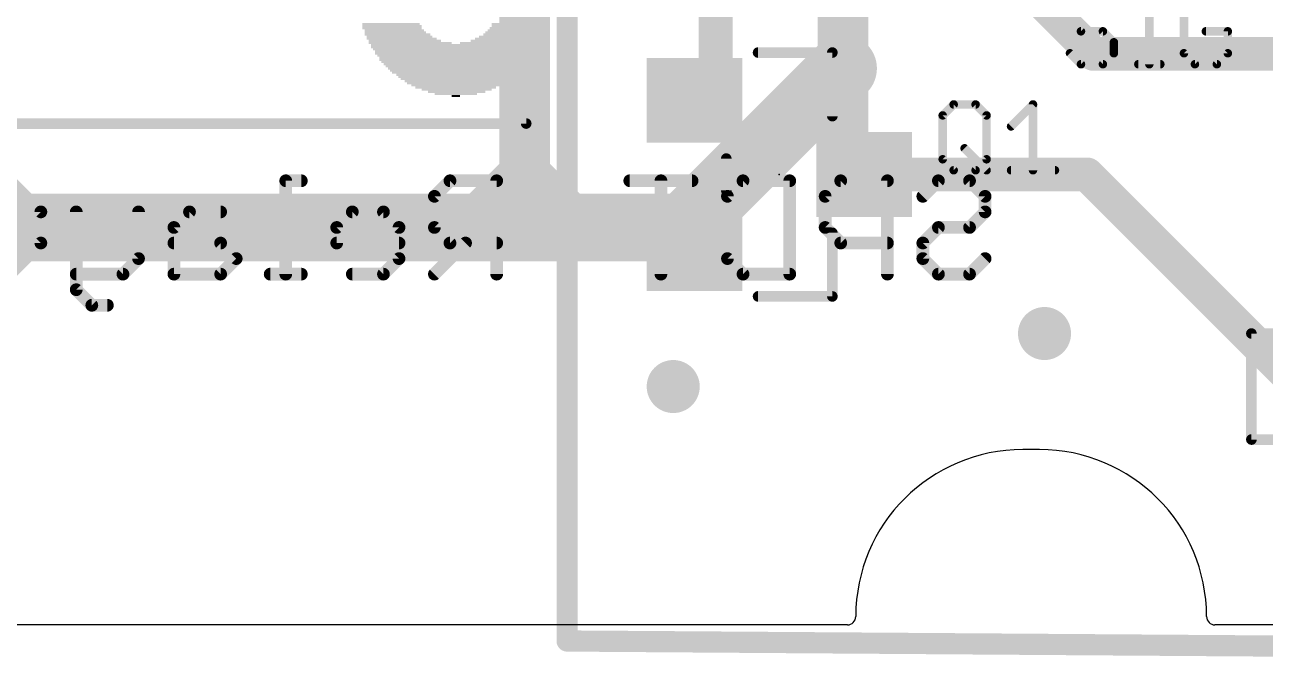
# Model space of a CAD drawing. Extents: x -22.1 to 22.4, y -22.1 to 22.1.
# Drawn here: x -2.05 to 12.8, y -20.45 to -12.81 of the extents above; entities that cross this region are included whole.
import ezdxf

# ---------------------------------------------------------------- set-up
doc = ezdxf.new("R2010")
doc.units = 0
for name, color, linetype in [('1', 12, 'CONTINUOUS'), ('16', 132, 'CONTINUOUS'), ('18', 122, 'CONTINUOUS'), ('20', 40, 'CONTINUOUS'), ('21', 251, 'CONTINUOUS'), ('22', 140, 'CONTINUOUS'), ('23', 53, 'CONTINUOUS'), ('25', 251, 'CONTINUOUS')]:
    doc.layers.add(name, color=color, linetype=linetype)

# ---------------------------------------------------------------- blocks, each defined once
blk = doc.blocks.new('RECT')
blk.add_solid([(-0.5, -0.5), (0.5, -0.5), (-0.5, 0.5), (0.5, 0.5)])
blk = doc.blocks.new('ROUNDV')
at = {"const_width": 0.5}
blk.add_lwpolyline([(0, -0.25, 1), (0, 0.25, 1), (0, -0.25)], format="xyb", dxfattribs=at)

msp = doc.modelspace()

# ---------------------------------------------------------------- linework, layer by layer
at = {"layer": '1'}
for points, const_width in [([(4.445, -3.683), (4.445, -20.193)], 0.254), ([(10.747, -13.16), (7.747, -10.16)], 0.4064), ([(6.223, -12.065), (6.223, -13.462)], 0.4064), ([(7.747, -12.065), (7.747, -13.335)], 0.6096), ([(7.747, -13.335), (7.747, -14.605)], 0.6096), ([(15.24, -13.16), (10.747, -13.16)], 0.4064), ([(6.223, -13.462), (5.969, -13.716)], 0.4064), ([(7.747, -14.605), (7.874, -14.478)], 0.6096), ([(7.747, -14.351), (7.874, -14.478)], 0.4064), ([(7.874, -14.478), (8.001, -14.605)], 0.4064), ([(8.001, -14.605), (10.668, -14.605)], 0.4064), ([(10.668, -14.605), (13.208, -17.145)], 0.4064), ([(4.445, -20.193), (22.225, -20.32)], 0.254)]:
    msp.add_lwpolyline(points, dxfattribs=dict(at, const_width=const_width))
for points, const_width in [([(7.8994, -13.335, 1), (7.5946, -13.335)], 0.3048), ([(10.747, -13.0584, 1), (10.747, -13.2616)], 0.2032), ([(10.6752, -13.2318, 1), (10.8188, -13.0882)], 0.2032), ([(7.5946, -13.335, 1), (7.8994, -13.335)], 0.3048), ([(6.1214, -13.462, 1), (6.3246, -13.462)], 0.2032), ([(6.2948, -13.5338, 1), (6.1512, -13.3902)], 0.2032), ([(5.8972, -13.6442, 1), (6.0408, -13.7878)], 0.2032), ([(7.8188, -14.2792, 1), (7.6752, -14.4228)], 0.2032), ([(7.9818, -14.5858, 1), (7.7662, -14.3702)], 0.3048), ([(7.6392, -14.4972, 1), (7.8548, -14.7128)], 0.3048), ([(7.9458, -14.4062, 1), (7.8022, -14.5498)], 0.2032), ([(7.8022, -14.5498, 1), (7.9458, -14.4062)], 0.2032), ([(8.001, -14.5034, 1), (8.001, -14.7066)], 0.2032), ([(10.7398, -14.5332, 1), (10.5962, -14.6768)], 0.2032), ([(10.668, -14.7066, 1), (10.668, -14.5034)], 0.2032), ([(7.5946, -14.605, 1), (7.8994, -14.605)], 0.3048), ([(7.9292, -14.6768, 1), (8.0728, -14.5332)], 0.2032), ([(4.4455, -20.1295, 1), (4.4445, -20.2565)], 0.127), ([(4.3815, -20.193, 1), (4.5085, -20.193)], 0.127)]:
    msp.add_lwpolyline(points, format="xyb", dxfattribs=dict(at, const_width=const_width))
at = {"layer": '16'}
for points, const_width in [([(4.445, -3.683), (4.445, -20.193)], 0.254), ([(3.937, -6.35), (3.937, -14.351)], 0.6096), ([(7.747, -13.335), (5.842, -15.24)], 0.8128), ([(3.937, -14.351), (3.937, -14.605)], 0.6096), ([(3.937, -14.605), (3.302, -15.24)], 0.6096), ([(3.937, -14.605), (3.937, -15.24)], 0.6096), ([(3.937, -14.605), (4.572, -15.24)], 0.6096), ([(3.302, -15.24), (-6.985, -15.24)], 0.8128), ([(3.937, -15.24), (3.302, -15.24)], 0.8128), ([(4.572, -15.24), (3.937, -15.24)], 0.8128), ([(5.842, -15.24), (4.572, -15.24)], 0.8128), ([(4.445, -20.193), (22.225, -20.32)], 0.254)]:
    msp.add_lwpolyline(points, dxfattribs=dict(at, const_width=const_width))
for points, const_width in [([(7.8907, -13.4787, 1), (7.6033, -13.1913)], 0.4064), ([(4.0894, -14.351, 1), (3.7846, -14.351)], 0.3048), ([(3.7846, -14.351, 1), (4.0894, -14.351)], 0.3048), ([(4.0448, -14.4972, 1), (3.8292, -14.7128)], 0.3048), ([(4.0894, -14.605, 1), (3.7846, -14.605)], 0.3048), ([(4.0448, -14.7128, 1), (3.8292, -14.4972)], 0.3048), ([(3.7846, -14.605, 1), (4.0894, -14.605)], 0.3048), ([(3.302, -15.0368, 1), (3.302, -15.4432)], 0.4064), ([(3.302, -15.4432, 1), (3.302, -15.0368)], 0.4064), ([(3.937, -15.0368, 1), (3.937, -15.4432)], 0.4064), ([(3.937, -15.4432, 1), (3.937, -15.0368)], 0.4064), ([(4.572, -15.0368, 1), (4.572, -15.4432)], 0.4064), ([(4.572, -15.4432, 1), (4.572, -15.0368)], 0.4064), ([(5.842, -15.4432, 1), (5.842, -15.0368)], 0.4064), ([(3.1942, -15.1322, 1), (3.4098, -15.3478)], 0.3048), ([(4.4642, -15.3478, 1), (4.6798, -15.1322)], 0.3048), ([(5.6983, -15.0963, 1), (5.9857, -15.3837)], 0.4064), ([(3.7846, -15.24, 1), (4.0894, -15.24)], 0.3048), ([(4.4455, -20.1295, 1), (4.4445, -20.2565)], 0.127), ([(4.3815, -20.193, 1), (4.5085, -20.193)], 0.127)]:
    msp.add_lwpolyline(points, format="xyb", dxfattribs=dict(at, const_width=const_width))
at = {"layer": '20'}
for p, q in [((10.1, -17.9), (9.9, -17.9)), ((7.8, -20), (-7.8, -20)), ((19.2, -20), (12.2, -20))]:
    msp.add_line(p, q, dxfattribs=at)
for centre, radius, start, end in [((9.9, -19.9), 2, 90, 180), ((10.1, -19.9), 2, 0, 90), ((7.8, -19.9), 0.1, 270, 0), ((12.2, -19.9), 0.1, 180, 270)]:
    msp.add_arc(centre, radius, start, end, dxfattribs=at)
at = {"layer": '21'}
for points, const_width in [([(3.955, 5.205), (3.955, -13.995)], 0.127), ([(11.4147, -13.2842), (11.4147, -12.4961)], 0.1016), ([(11.8291, -12.6275), (11.8291, -13.1529)], 0.1016), ([(10.4648, -12.7588), (10.5961, -12.8902)], 0.1016), ([(10.5961, -12.8902), (10.8588, -12.8902)], 0.1016), ([(10.8588, -12.8902), (10.9902, -13.0215)], 0.1016), ([(12.3545, -12.8902), (12.0918, -12.8902)], 0.1016), ([(12.3545, -13.1529), (12.3545, -12.8902)], 0.1016), ([(10.9902, -13.0215), (10.9902, -13.1529)], 0.1016), ([(7.62, -13.1445), (6.731, -13.1445)], 0.127), ([(7.62, -13.9065), (7.62, -13.1445)], 0.127), ([(10.5961, -13.2842), (10.4648, -13.1529)], 0.1016), ([(10.9902, -13.1529), (10.8588, -13.2842)], 0.1016), ([(11.8291, -13.1529), (11.9604, -13.2842)], 0.1016), ([(12.2231, -13.2842), (12.3545, -13.1529)], 0.1016), ([(10.8588, -13.2842), (10.5961, -13.2842)], 0.1016), ([(11.2834, -13.2842), (11.5461, -13.2842)], 0.1016), ([(11.9604, -13.2842), (12.2231, -13.2842)], 0.1016), ([(-15.645, -13.995), (3.955, -13.995)], 0.127), ([(6.35, -14.4145), (6.35, -14.7955)], 0.127), ([(7.62, -16.0655), (7.62, -15.3035)], 0.127), ([(6.731, -16.0655), (7.62, -16.0655)], 0.127), ([(12.6365, -17.78), (12.6365, -16.51)], 0.127), ([(12.6365, -16.51), (15.3035, -16.51)], 0.127), ([(15.3035, -17.78), (12.6365, -17.78)], 0.127)]:
    msp.add_lwpolyline(points, dxfattribs=dict(at, const_width=const_width))
for points, const_width in [([(10.5961, -12.8648, 1), (10.5961, -12.9156)], 0.0508), ([(10.5782, -12.9081, 1), (10.6141, -12.8722)], 0.0508), ([(10.8768, -12.8722, 1), (10.8409, -12.9081)], 0.0508), ([(10.8588, -12.9156, 1), (10.8588, -12.8648)], 0.0508), ([(12.0918, -12.8648, 1), (12.0918, -12.9156)], 0.0508), ([(12.3799, -12.8902, 1), (12.3291, -12.8902)], 0.0508), ([(12.3545, -12.9156, 1), (12.3545, -12.8648)], 0.0508), ([(11.0156, -13.0215, 1), (10.9648, -13.0215)], 0.0508), ([(10.9722, -13.0395, 1), (11.0081, -13.0035)], 0.0508), ([(6.731, -13.1128, 1), (6.731, -13.1763)], 0.0635), ([(7.6517, -13.1445, 1), (7.5883, -13.1445)], 0.0635), ([(7.62, -13.1763, 1), (7.62, -13.1128)], 0.0635), ([(10.4828, -13.1349, 1), (10.4468, -13.1708)], 0.0508), ([(10.9648, -13.1529, 1), (11.0156, -13.1529)], 0.0508), ([(11.0081, -13.1708, 1), (10.9722, -13.1349)], 0.0508), ([(11.8471, -13.1349, 1), (11.8111, -13.1708)], 0.0508), ([(11.8037, -13.1529, 1), (11.8545, -13.1529)], 0.0508), ([(12.3291, -13.1529, 1), (12.3799, -13.1529)], 0.0508), ([(12.3724, -13.1708, 1), (12.3365, -13.1349)], 0.0508), ([(10.5961, -13.2588, 1), (10.5961, -13.3096)], 0.0508), ([(10.5782, -13.3022, 1), (10.6141, -13.2662)], 0.0508), ([(10.8409, -13.2662, 1), (10.8768, -13.3022)], 0.0508), ([(10.8588, -13.3096, 1), (10.8588, -13.2588)], 0.0508), ([(11.2834, -13.2588, 1), (11.2834, -13.3096)], 0.0508), ([(11.3893, -13.2842, 1), (11.4401, -13.2842)], 0.0508), ([(11.5461, -13.3096, 1), (11.5461, -13.2588)], 0.0508), ([(11.9604, -13.2588, 1), (11.9604, -13.3096)], 0.0508), ([(11.9425, -13.3022, 1), (11.9784, -13.2662)], 0.0508), ([(12.2052, -13.2662, 1), (12.2411, -13.3022)], 0.0508), ([(12.2231, -13.3096, 1), (12.2231, -13.2588)], 0.0508), ([(3.955, -14.0268, 1), (3.955, -13.9633)], 0.0635), ([(7.5883, -13.9065, 1), (7.6517, -13.9065)], 0.0635), ([(3.9232, -13.995, 1), (3.9868, -13.995)], 0.0635), ([(6.3818, -14.4145, 1), (6.3183, -14.4145)], 0.0635), ([(6.3183, -14.7955, 1), (6.3818, -14.7955)], 0.0635), ([(7.6517, -15.3035, 1), (7.5883, -15.3035)], 0.0635), ([(6.731, -16.0338, 1), (6.731, -16.0972)], 0.0635), ([(7.5883, -16.0655, 1), (7.6517, -16.0655)], 0.0635), ([(7.62, -16.0972, 1), (7.62, -16.0338)], 0.0635), ([(12.6683, -16.51, 1), (12.6047, -16.51)], 0.0635), ([(12.6365, -16.4783, 1), (12.6365, -16.5418)], 0.0635), ([(12.6047, -17.78, 1), (12.6683, -17.78)], 0.0635), ([(12.6365, -17.7483, 1), (12.6365, -17.8117)], 0.0635)]:
    msp.add_lwpolyline(points, format="xyb", dxfattribs=dict(at, const_width=const_width))
at = {"layer": '22', "const_width": 0.1524}
for points in [[(-1.8554, -15.0531), (-2.2282, -14.6802)], [(1.263, -14.6802), (1.0766, -14.6802)], [(1.0766, -14.6802), (1.0766, -15.7988)], [(3.0425, -14.6802), (2.8561, -14.8667)], [(3.6018, -14.6802), (3.0425, -14.6802)], [(3.6018, -15.7988), (3.6018, -14.6802)], [(5.9406, -14.6802), (5.1949, -14.6802)], [(5.5678, -15.7988), (5.5678, -14.6802)], [(6.3643, -14.8667), (6.5507, -14.6802)], [(6.5507, -14.6802), (7.11, -14.6802)], [(7.11, -14.6802), (7.11, -15.7988)], [(7.7201, -14.6802), (7.5337, -14.8667)], [(8.2794, -14.6802), (7.7201, -14.6802)], [(8.2794, -15.7988), (8.2794, -14.6802)], [(8.7031, -14.8667), (8.8895, -14.6802)], [(8.8895, -14.6802), (9.2624, -14.6802)], [(9.2624, -14.6802), (9.4488, -14.8667)], [(2.8561, -14.8667), (2.8561, -15.2395)], [(6.3643, -15.6124), (6.3643, -14.8667)], [(7.5337, -14.8667), (7.5337, -15.2395)], [(9.4488, -14.8667), (9.4488, -15.0531)], [(-1.8554, -15.426), (-1.8554, -15.0531)], [(-1.4317, -15.0531), (-1.4317, -15.9852)], [(-0.686, -15.0531), (-0.686, -15.6124)], [(-0.0759, -15.0531), (-0.2623, -15.2395)], [(0.297, -15.0531), (-0.0759, -15.0531)], [(1.8731, -15.0531), (1.6867, -15.2395)], [(2.246, -15.0531), (1.8731, -15.0531)], [(2.4324, -15.2395), (2.246, -15.0531)], [(9.4488, -15.0531), (9.2624, -15.2395)], [(-0.2623, -15.2395), (-0.2623, -15.7988)], [(1.6867, -15.2395), (1.6867, -15.426)], [(2.4324, -15.6124), (2.4324, -15.2395)], [(2.8561, -15.2395), (3.0425, -15.426)], [(7.5337, -15.2395), (7.7201, -15.426)], [(8.8895, -15.2395), (8.7031, -15.426)], [(9.2624, -15.2395), (8.8895, -15.2395)], [(-2.2282, -15.7988), (-1.8554, -15.426)], [(0.297, -15.426), (-0.2623, -15.426)], [(0.4834, -15.6124), (0.297, -15.426)], [(1.6867, -15.426), (2.4324, -15.426)], [(3.229, -15.426), (2.8561, -15.7988)], [(3.0425, -15.426), (3.6018, -15.426)], [(7.7201, -15.426), (8.2794, -15.426)], [(8.7031, -15.426), (8.7031, -15.6124)], [(-0.686, -15.6124), (-0.8724, -15.7988)], [(0.297, -15.7988), (0.4834, -15.6124)], [(2.246, -15.7988), (2.4324, -15.6124)], [(6.5507, -15.7988), (6.3643, -15.6124)], [(8.7031, -15.6124), (8.8895, -15.7988)], [(9.2624, -15.7988), (9.4488, -15.6124)], [(-0.8724, -15.7988), (-1.4317, -15.7988)], [(-0.2623, -15.7988), (0.297, -15.7988)], [(1.263, -15.7988), (0.8902, -15.7988)], [(1.8731, -15.7988), (2.246, -15.7988)], [(7.11, -15.7988), (6.5507, -15.7988)], [(8.8895, -15.7988), (9.2624, -15.7988)], [(-1.4317, -15.9852), (-1.2452, -16.1716)], [(-1.2452, -16.1716), (-1.0588, -16.1716)]]:
    msp.add_lwpolyline(points, dxfattribs=at)
at = {"layer": '22', "const_width": 0.0762}
for points in [[(1.0766, -14.6421, 1), (1.0766, -14.7183)], [(1.1147, -14.6802, 1), (1.0385, -14.6802)], [(1.263, -14.7183, 1), (1.263, -14.6421)], [(3.0425, -14.6421, 1), (3.0425, -14.7183)], [(3.0695, -14.7072, 1), (3.0156, -14.6533)], [(3.6399, -14.6802, 1), (3.5637, -14.6802)], [(3.6018, -14.7183, 1), (3.6018, -14.6421)], [(5.1949, -14.6421, 1), (5.1949, -14.7183)], [(5.6059, -14.6802, 1), (5.5297, -14.6802)], [(5.9406, -14.7183, 1), (5.9406, -14.6421)], [(6.5507, -14.6421, 1), (6.5507, -14.7183)], [(6.5777, -14.7072, 1), (6.5238, -14.6533)], [(7.1481, -14.6802, 1), (7.0719, -14.6802)], [(7.11, -14.7183, 1), (7.11, -14.6421)], [(7.7201, -14.6421, 1), (7.7201, -14.7183)], [(7.7471, -14.7072, 1), (7.6932, -14.6533)], [(8.3175, -14.6802, 1), (8.2413, -14.6802)], [(8.2794, -14.7183, 1), (8.2794, -14.6421)], [(8.8895, -14.6421, 1), (8.8895, -14.7183)], [(8.9165, -14.7072, 1), (8.8626, -14.6533)], [(9.2893, -14.6533, 1), (9.2354, -14.7072)], [(9.2624, -14.7183, 1), (9.2624, -14.6421)], [(2.8942, -14.8667, 1), (2.818, -14.8667)], [(2.8292, -14.8397, 1), (2.8831, -14.8936)], [(6.4024, -14.8667, 1), (6.3262, -14.8667)], [(6.3374, -14.8397, 1), (6.3912, -14.8936)], [(7.5718, -14.8667, 1), (7.4956, -14.8667)], [(7.5068, -14.8397, 1), (7.5606, -14.8936)], [(8.6762, -14.8397, 1), (8.73, -14.8936)], [(9.4869, -14.8667, 1), (9.4107, -14.8667)], [(9.4219, -14.8936, 1), (9.4757, -14.8397)], [(-1.8173, -15.0531, 1), (-1.8935, -15.0531)], [(-1.8823, -15.08, 1), (-1.8284, -15.0262)], [(-1.3936, -15.0531, 1), (-1.4698, -15.0531)], [(-0.6479, -15.0531, 1), (-0.7241, -15.0531)], [(-0.0759, -15.015, 1), (-0.0759, -15.0912)], [(-0.0489, -15.08, 1), (-0.1028, -15.0262)], [(0.297, -15.0912, 1), (0.297, -15.015)], [(1.8731, -15.015, 1), (1.8731, -15.0912)], [(1.9001, -15.08, 1), (1.8462, -15.0262)], [(2.2729, -15.0262, 1), (2.2191, -15.08)], [(2.246, -15.0912, 1), (2.246, -15.015)], [(9.4757, -15.08, 1), (9.4219, -15.0262)], [(9.4107, -15.0531, 1), (9.4869, -15.0531)], [(-0.2242, -15.2395, 1), (-0.3004, -15.2395)], [(-0.2892, -15.2126, 1), (-0.2353, -15.2665)], [(1.7248, -15.2395, 1), (1.6486, -15.2395)], [(1.6598, -15.2126, 1), (1.7137, -15.2665)], [(2.4705, -15.2395, 1), (2.3943, -15.2395)], [(2.4055, -15.2665, 1), (2.4594, -15.2126)], [(2.8831, -15.2126, 1), (2.8292, -15.2665)], [(2.818, -15.2395, 1), (2.8942, -15.2395)], [(7.5606, -15.2126, 1), (7.5068, -15.2665)], [(7.4956, -15.2395, 1), (7.5718, -15.2395)], [(8.8895, -15.2014, 1), (8.8895, -15.2776)], [(8.9165, -15.2665, 1), (8.8626, -15.2126)], [(9.2354, -15.2126, 1), (9.2893, -15.2665)], [(9.2624, -15.2776, 1), (9.2624, -15.2014)], [(-1.8935, -15.426, 1), (-1.8173, -15.426)], [(-1.8284, -15.4529, 1), (-1.8823, -15.399)], [(-0.2623, -15.3879, 1), (-0.2623, -15.4641)], [(0.3239, -15.399, 1), (0.2701, -15.4529)], [(0.297, -15.4641, 1), (0.297, -15.3879)], [(1.6867, -15.3879, 1), (1.6867, -15.4641)], [(1.6486, -15.426, 1), (1.7248, -15.426)], [(2.4324, -15.4641, 1), (2.4324, -15.3879)], [(3.0425, -15.3879, 1), (3.0425, -15.4641)], [(3.0156, -15.4529, 1), (3.0695, -15.399)], [(3.2559, -15.4529, 1), (3.202, -15.399)], [(3.6018, -15.4641, 1), (3.6018, -15.3879)], [(7.7201, -15.3879, 1), (7.7201, -15.4641)], [(7.6932, -15.4529, 1), (7.7471, -15.399)], [(8.2794, -15.4641, 1), (8.2794, -15.3879)], [(8.7412, -15.426, 1), (8.665, -15.426)], [(8.6762, -15.399, 1), (8.73, -15.4529)], [(-0.7241, -15.6124, 1), (-0.6479, -15.6124)], [(-0.659, -15.6393, 1), (-0.7129, -15.5854)], [(0.5104, -15.6393, 1), (0.4565, -15.5854)], [(0.4565, -15.6393, 1), (0.5104, -15.5854)], [(2.3943, -15.6124, 1), (2.4705, -15.6124)], [(2.4594, -15.6393, 1), (2.4055, -15.5854)], [(6.3912, -15.5854, 1), (6.3374, -15.6393)], [(6.3262, -15.6124, 1), (6.4024, -15.6124)], [(8.73, -15.5854, 1), (8.6762, -15.6393)], [(8.665, -15.6124, 1), (8.7412, -15.6124)], [(9.4757, -15.6393, 1), (9.4219, -15.5854)], [(-1.4317, -15.7607, 1), (-1.4317, -15.8369)], [(-0.8993, -15.7719, 1), (-0.8455, -15.8257)], [(-0.8724, -15.8369, 1), (-0.8724, -15.7607)], [(-0.2623, -15.7607, 1), (-0.2623, -15.8369)], [(0.2701, -15.7719, 1), (0.3239, -15.8257)], [(0.297, -15.8369, 1), (0.297, -15.7607)], [(0.8902, -15.7607, 1), (0.8902, -15.8369)], [(1.263, -15.8369, 1), (1.263, -15.7607)], [(1.8731, -15.7607, 1), (1.8731, -15.8369)], [(2.2191, -15.7719, 1), (2.2729, -15.8257)], [(2.246, -15.8369, 1), (2.246, -15.7607)], [(2.8292, -15.7719, 1), (2.8831, -15.8257)], [(6.5507, -15.7607, 1), (6.5507, -15.8369)], [(6.5238, -15.8257, 1), (6.5777, -15.7719)], [(7.11, -15.8369, 1), (7.11, -15.7607)], [(8.8895, -15.7607, 1), (8.8895, -15.8369)], [(8.8626, -15.8257, 1), (8.9165, -15.7719)], [(9.2354, -15.7719, 1), (9.2893, -15.8257)], [(9.2624, -15.8369, 1), (9.2624, -15.7607)], [(-0.3004, -15.7988, 1), (-0.2242, -15.7988)], [(1.0385, -15.7988, 1), (1.1147, -15.7988)], [(3.5637, -15.7988, 1), (3.6399, -15.7988)], [(5.5297, -15.7988, 1), (5.6059, -15.7988)], [(7.0719, -15.7988, 1), (7.1481, -15.7988)], [(8.2413, -15.7988, 1), (8.3175, -15.7988)], [(-1.4047, -15.9583, 1), (-1.4586, -16.0122)], [(-1.4698, -15.9852, 1), (-1.3936, -15.9852)], [(-1.2452, -16.1335, 1), (-1.2452, -16.2097)], [(-1.2722, -16.1986, 1), (-1.2183, -16.1447)], [(-1.0588, -16.2097, 1), (-1.0588, -16.1335)]]:
    msp.add_lwpolyline(points, format="xyb", dxfattribs=at)
at = {"layer": '23'}
msp.add_point((6.985, -14.605), dxfattribs=at)
at = {"layer": '25', "const_width": 0.1016}
for points in [[(8.9408, -13.8975), (9.0721, -13.7661)], [(9.0721, -13.7661), (9.3348, -13.7661)], [(9.3348, -13.7661), (9.4662, -13.8975)], [(9.7594, -14.0288), (10.0221, -13.7661)], [(10.0221, -13.7661), (10.0221, -14.5542)], [(8.9408, -14.4229), (8.9408, -13.8975)], [(9.4662, -13.8975), (9.4662, -14.4229)], [(9.2035, -14.2915), (9.4662, -14.5542)], [(9.0721, -14.5542), (8.9408, -14.4229)], [(9.4662, -14.4229), (9.3348, -14.5542)], [(9.3348, -14.5542), (9.0721, -14.5542)], [(9.7594, -14.5542), (10.2848, -14.5542)]]:
    msp.add_lwpolyline(points, dxfattribs=at)
at = {"layer": '25', "const_width": 0.0508}
for points in [[(9.0721, -13.7407, 1), (9.0721, -13.7915)], [(9.0901, -13.7841, 1), (9.0542, -13.7482)], [(9.3528, -13.7482, 1), (9.3169, -13.7841)], [(9.3348, -13.7915, 1), (9.3348, -13.7407)], [(10.0475, -13.7661, 1), (9.9967, -13.7661)], [(10.04, -13.7841, 1), (10.0041, -13.7482)], [(8.9662, -13.8975, 1), (8.9154, -13.8975)], [(8.9228, -13.8795, 1), (8.9588, -13.9154)], [(9.4916, -13.8975, 1), (9.4408, -13.8975)], [(9.4482, -13.9154, 1), (9.4841, -13.8795)], [(9.7414, -14.0109, 1), (9.7773, -14.0468)], [(9.2215, -14.2735, 1), (9.1855, -14.3095)], [(8.9588, -14.4049, 1), (8.9228, -14.4408)], [(8.9154, -14.4229, 1), (8.9662, -14.4229)], [(9.4408, -14.4229, 1), (9.4916, -14.4229)], [(9.4841, -14.4408, 1), (9.4482, -14.4049)], [(9.0721, -14.5288, 1), (9.0721, -14.5796)], [(9.0542, -14.5722, 1), (9.0901, -14.5362)], [(9.3169, -14.5362, 1), (9.3528, -14.5722)], [(9.3348, -14.5796, 1), (9.3348, -14.5288)], [(9.4482, -14.5722, 1), (9.4841, -14.5362)], [(9.7594, -14.5288, 1), (9.7594, -14.5796)], [(9.9967, -14.5542, 1), (10.0475, -14.5542)], [(10.2848, -14.5796, 1), (10.2848, -14.5288)]]:
    msp.add_lwpolyline(points, format="xyb", dxfattribs=at)

# ---------------------------------------------------------------- block references
at = {"layer": '1', "xscale": 1.016, "yscale": 1.143}
for p, rotation in [((5.969, -13.716), 90), ((8.001, -14.605), 270), ((5.969, -15.494), 270)]:
    msp.add_blockref('RECT', p, dxfattribs=dict(at, rotation=rotation))
at = {"layer": '18'}
for p, xscale, yscale in [((7.747, -13.335), 0.8128, 0.8128), ((7.747, -13.335), 0.8128, 0.8128), ((10.16, -16.51), 0.635, 0.635), ((10.16, -16.51), 0.635, 0.635), ((5.715, -17.145), 0.635, 0.635), ((5.715, -17.145), 0.635, 0.635)]:
    msp.add_blockref('ROUNDV', p, dxfattribs=dict(at, xscale=xscale, yscale=yscale))
at = {"layer": '22', "yscale": 0.0254, "rotation": 180}
for p, xscale in [((2.3368, -12.8016), 0.6858), ((2.3495, -12.827), 0.7112), ((2.3495, -12.8524), 0.7112), ((2.3749, -12.8778), 0.7112), ((2.3876, -12.9032), 0.7366), ((2.413, -12.9286), 0.7874), ((3.8227, -12.9286), 0.762), ((3.8354, -12.9032), 0.7366), ((3.8608, -12.8778), 0.7366), ((3.8735, -12.8524), 0.7112), ((3.8862, -12.8016), 0.6858), ((3.8862, -12.827), 0.6858), ((2.4384, -12.954), 0.7874), ((2.4638, -12.9794), 0.8382), ((2.5019, -13.0048), 0.8636), ((2.5654, -13.0302), 0.9906), ((3.1115, -13.0556), 2.032), ((3.6576, -13.0302), 0.9906), ((3.7338, -13.0048), 0.889), ((3.7592, -12.9794), 0.8382), ((3.7846, -12.954), 0.7874), ((3.1115, -13.081), 2.032), ((3.1115, -13.1064), 1.9812), ((3.1242, -13.1318), 1.9558), ((3.1115, -13.1572), 1.9304), ((3.1115, -13.1826), 1.8796), ((3.1242, -13.208), 1.8542), ((3.1115, -13.2334), 1.8288), ((3.1115, -13.2588), 1.778), ((3.1115, -13.2842), 1.7272), ((3.1115, -13.3096), 1.6764), ((3.1115, -13.335), 1.6256), ((3.1115, -13.3604), 1.5748), ((3.1115, -13.3858), 1.524), ((3.1242, -13.4112), 1.4478), ((3.1115, -13.4366), 1.3716), ((3.1115, -13.462), 1.3208), ((3.1242, -13.4874), 1.2446), ((3.1115, -13.5128), 1.1684), ((3.1115, -13.5382), 1.0668), ((3.1115, -13.5636), 0.9652), ((3.1242, -13.589), 0.8382), ((3.1242, -13.6144), 0.6858), ((3.1115, -13.6398), 0.508), ((3.1115, -13.6652), 0.1016)]:
    msp.add_blockref('RECT', p, dxfattribs=dict(at, xscale=xscale))

doc.saveas('drawing.dxf')
